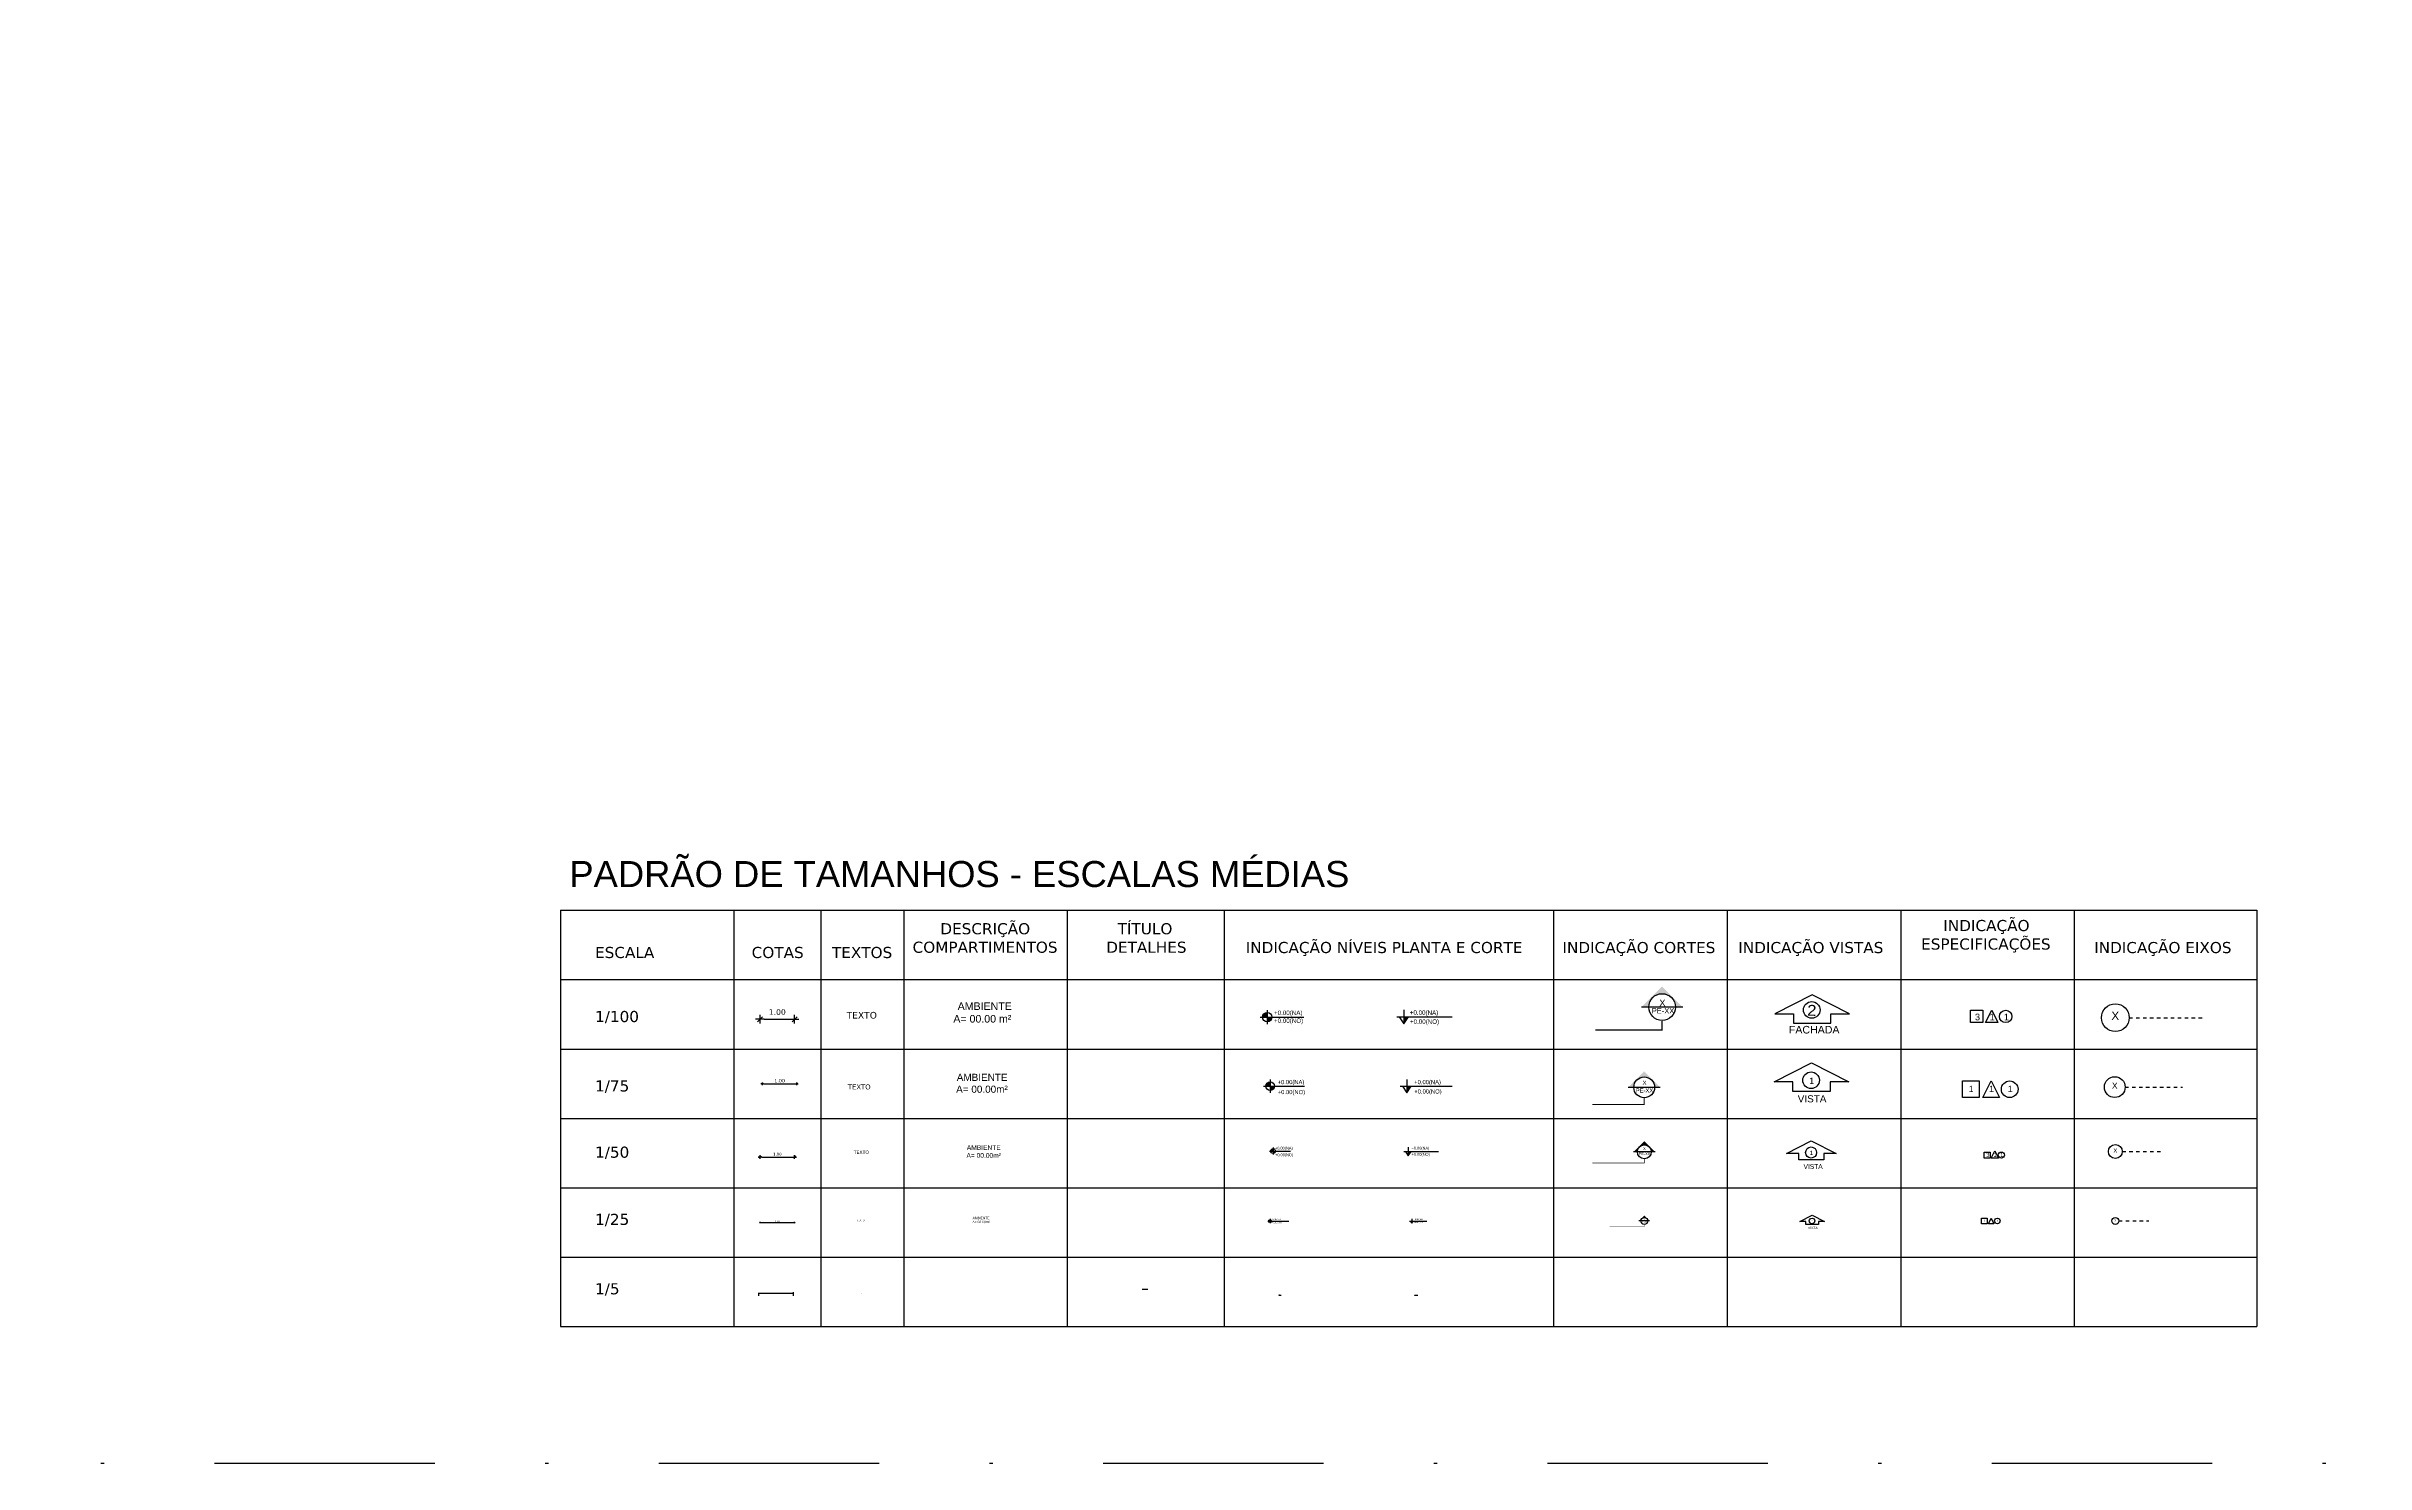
# Model space of a CAD drawing. Extents: x 247 to 523, y 32 to 113.
# Drawn here: x 345.2 to 412, y 31.8 to 72.6 of the extents above; entities that cross this region are included whole.
import ezdxf

# ---------------------------------------------------------------- set-up
doc = ezdxf.new("R2010")
doc.units = 0
doc.header["$LTSCALE"] = 0.005
doc.header["$PDMODE"] = 3
for name, pattern in [('C5', [60, 50, -5, 0, -5]), ('CONTINU', [0]), ('DASHDOT', [25.4, 12.7, -6.35, 0, -6.35])]:
    doc.linetypes.add(name, pattern=pattern)
doc.layers.get('0').update_dxf_attribs({"linetype": 'CONTINUOUS'})
doc.layers.get('Defpoints').update_dxf_attribs({"linetype": 'CONTINUOUS'})
for name, color, linetype in [('ARQ-CTA-1_025', 1, 'CONTINUOUS'), ('ARQ-CTA-1_050', 1, 'CONTINUOUS'), ('ARQ-CTA-1_100', 1, 'CONTINUOUS'), ('ARQ-EXO-1_025', 251, 'C5'), ('ARQ-EXO-1_050', 251, 'C5'), ('ARQ-EXO-1_100', 251, 'C5'), ('ARQ-HTC', 9, 'CONTINUOUS'), ('ARQ-SMB-1_025', 1, 'CONTINUOUS'), ('ARQ-SMB-1_050', 1, 'CONTINUOUS'), ('ARQ-SMB-1_075', 1, 'CONTINUOUS'), ('ARQ-SMB-1_100', 1, 'CONTINUOUS'), ('ARQ-TXT', 2, 'CONTINUOUS'), ('ARQ-TXT-1_025', 2, 'CONTINUOUS'), ('ARQ-TXT-1_050', 2, 'CONTINUOUS'), ('ARQ-TXT-1_075', 2, 'CONTINUOUS'), ('ARQ-TXT-1_100', 2, 'CONTINUOUS')]:
    doc.layers.add(name, color=color, linetype=linetype)
doc.styles.add('A20', font='arial.ttf', dxfattribs={"height": 0.2})
doc.styles.add('A26', font='arial.ttf', dxfattribs={"height": 0.26})
doc.styles.add('ESC-50-A20', font='arial.ttf', dxfattribs={"height": 0.1})
doc.styles.add('FNDE Text Cota 0005', font='verdana.ttf', dxfattribs={"height": 0.008})
doc.styles.add('FNDE Text Cota 0075', font='verdana.ttf', dxfattribs={"height": 0.1})
doc.styles.add('FNDE Texto Cota 0025', font='verdana.ttf', dxfattribs={"height": 0.04})
doc.styles.add('FNDE Texto Cota 0050', font='verdana.ttf', dxfattribs={"height": 0.08})
doc.styles.add('FNDE Texto Cota 0100', font='verdana.ttf', dxfattribs={"height": 0.16})
doc.dimstyles.new('FNDE 1-0005', dxfattribs={"dimtxt": 0.008, "dimasz": 0.006, "dimexe": 0.075, "dimexo": 0.0625, "dimgap": 0.0625, "dimtad": 1, "dimdec": 4, "dimdsep": 46, "dimlunit": 6, "dimtxsty": 'FNDE Text Cota 0005', "dimblk": 'ARCHTICK', "dimcen": 0.0015, "dimclrd": 251, "dimclre": 251, "dimclrt": 1, "dimadec": 0, "dimazin": 0, "dimtfac": 1, "dimtdec": 4, "dimtmove": 0, "dimatfit": 3, "dimldrblk": 'ARCHTICK', "dimfxl": 1, "dimtolj": 1, "dimtzin": 0, "dimarcsym": 0})
doc.dimstyles.new('FNDE 1-0025', dxfattribs={"dimscale": 5, "dimtxt": 0.04, "dimasz": 0.0035, "dimexe": 0.15, "dimexo": 0.15, "dimgap": 0.0025, "dimtad": 1, "dimzin": 1, "dimdsep": 46, "dimtxsty": 'FNDE Texto Cota 0025', "dimblk": 'tic', "dimcen": 0.015, "dimdle": 0.15, "dimse1": 1, "dimse2": 1, "dimclrd": 251, "dimclre": 251, "dimclrt": 256, "dimaunit": 1, "dimadec": 3, "dimazin": 0, "dimtfac": 1, "dimtix": 1, "dimtmove": 2, "dimatfit": 3, "dimfxl": 0.15, "dimtvp": 1, "dimtolj": 1, "dimtzin": 0, "dimarcsym": 0})
doc.dimstyles.new('FNDE 1-0050', dxfattribs={"dimscale": 5, "dimtxt": 0.08, "dimasz": 0.01, "dimexe": 0.15, "dimexo": 0.15, "dimgap": 0.01, "dimtad": 1, "dimzin": 1, "dimdsep": 46, "dimtxsty": 'FNDE Texto Cota 0050', "dimblk": 'tic', "dimcen": 0.015, "dimdle": 0.15, "dimse1": 1, "dimse2": 1, "dimclrd": 251, "dimclre": 251, "dimclrt": 256, "dimaunit": 1, "dimadec": 3, "dimazin": 0, "dimtfac": 1, "dimtix": 1, "dimtmove": 2, "dimatfit": 3, "dimfxl": 0.15, "dimtvp": 1, "dimtolj": 1, "dimtzin": 0, "dimarcsym": 0})
doc.dimstyles.new('FNDE 1-0100', dxfattribs={"dimscale": 2.5, "dimtxt": 0.16, "dimasz": 0.05, "dimexe": 0.15, "dimexo": 0.15, "dimgap": 0.05, "dimtad": 1, "dimzin": 4, "dimdsep": 46, "dimtxsty": 'FNDE Texto Cota 0100', "dimblk": 'tic', "dimcen": 0.15, "dimdle": 0.15, "dimse1": 1, "dimse2": 1, "dimclrd": 251, "dimclre": 251, "dimclrt": 256, "dimaunit": 1, "dimadec": 3, "dimazin": 0, "dimtfac": 1, "dimtix": 1, "dimtmove": 2, "dimatfit": 3, "dimldrblk": 'tic', "dimfxl": 0.15, "dimtvp": 1, "dimtolj": 1, "dimtzin": 0, "dimarcsym": 0})
doc.dimstyles.new('FNDE 1-075', dxfattribs={"dimscale": 2.5, "dimtxt": 0.1, "dimasz": 0.015, "dimexe": 0.15, "dimexo": 0.15, "dimgap": 0.015, "dimtad": 1, "dimzin": 4, "dimdsep": 46, "dimtxsty": 'FNDE Text Cota 0075', "dimblk": 'tic', "dimcen": 0.025, "dimdle": 0.15, "dimse1": 1, "dimse2": 1, "dimclrd": 251, "dimclre": 251, "dimclrt": 256, "dimaunit": 1, "dimadec": 3, "dimazin": 0, "dimtfac": 1, "dimtix": 1, "dimtmove": 2, "dimatfit": 3, "dimldrblk": 'DOTSMALL', "dimfxl": 0.15, "dimtvp": 1, "dimtolj": 1, "dimtzin": 0, "dimarcsym": 0})

# ---------------------------------------------------------------- blocks, each defined once
blk = doc.blocks.new('FNDE-Nível Corte-1_050')
blk.add_hatch(color=251).paths.add_polyline_path([(140.657, -0.187), (140.741, -0.187), (140.657, -0.313)])
at = {"color": 251}
for p, q in [((140.531, -0.187), (141.531, -0.187)), ((140.657, -0.061), (140.657, -0.313))]:
    blk.add_line(p, q, dxfattribs=at)
blk.add_lwpolyline([(140.573, -0.187), (140.657, -0.313), (140.741, -0.187)], dxfattribs=at)
blk = doc.blocks.new('tic')
at = {"color": 251}
for p, q in [((-1, 0), (1, 0)), ((0, -1), (0, 1))]:
    blk.add_line(p, q, dxfattribs=at)
blk.add_line((-0.6, -0.6), (0.6, 0.6))
blk = doc.blocks.new('*D44')
at = {"layer": 'ARQ-CTA-1_025', "color": 251, "lineweight": -2}
blk.add_line((365.732, 38.736), (366.697, 38.736), dxfattribs=at)
at = {"layer": 'Defpoints', "color": 0}
for p in [(366.715, 38.736), (365.715, 37.736), (366.715, 37.736)]:
    blk.add_point(p, dxfattribs=at)
at = {"layer": 'ARQ-CTA-1_025', "color": 251, "lineweight": -2, "xscale": 0.0175, "yscale": 0.0175, "zscale": 0.0175, "rotation": 180}
blk.add_blockref('tic', (365.715, 38.736), dxfattribs=at)
at = {"layer": 'ARQ-CTA-1_025', "color": 251, "lineweight": -2, "xscale": 0.0175, "yscale": 0.0175, "zscale": 0.0175}
blk.add_blockref('tic', (366.715, 38.736), dxfattribs=at)
at = {"layer": 'ARQ-CTA-1_025', "insert": (366.215, 38.769), "char_height": 0.04, "attachment_point": 5, "style": 'FNDE Texto Cota 0025'}
blk.add_mtext('\\A1;1.00', dxfattribs=at)
blk = doc.blocks.new('*D45')
at = {"layer": 'ARQ-CTA-1_100', "color": 251, "lineweight": -2}
blk.add_line((365.84, 44.591), (366.59, 44.591), dxfattribs=at)
at = {"layer": 'Defpoints', "color": 0}
for p in [(366.715, 44.591), (365.715, 43.736), (366.715, 43.736)]:
    blk.add_point(p, dxfattribs=at)
at = {"layer": 'ARQ-CTA-1_100', "color": 251, "lineweight": -2, "xscale": 0.125, "yscale": 0.125, "zscale": 0.125, "rotation": 180}
blk.add_blockref('tic', (365.715, 44.591), dxfattribs=at)
at = {"layer": 'ARQ-CTA-1_100', "color": 251, "lineweight": -2, "xscale": 0.125, "yscale": 0.125, "zscale": 0.125}
blk.add_blockref('tic', (366.715, 44.591), dxfattribs=at)
at = {"layer": 'ARQ-CTA-1_100', "insert": (366.215, 44.799), "char_height": 0.16, "attachment_point": 5, "style": 'FNDE Texto Cota 0100'}
blk.add_mtext('\\A1;1.00', dxfattribs=at)
blk = doc.blocks.new('FNDE-Nível Planta-1_025')
at = {"linetype": 'Continuous', "ltscale": 0.5}
h = blk.add_hatch(color=251, dxfattribs=at)
h.paths.add_polyline_path([(135.657, 3.813), (135.657, 3.855, 0.414214), (135.615, 3.813)])
h.paths.add_polyline_path([(135.657, 3.813), (135.657, 3.771, 0.414214), (135.699, 3.813)])
at = {"color": 251}
for p, q in [((135.594, 3.813), (135.699, 3.813)), ((135.657, 3.876), (135.657, 3.75)), ((135.699, 3.813), (136.199, 3.813))]:
    blk.add_line(p, q, dxfattribs=at)
blk.add_circle((135.657, 3.813), 0.042, dxfattribs=at)
blk = doc.blocks.new('FNDE-Nível Planta-1_050')
at = {"linetype": 'Continuous', "ltscale": 0.5}
h = blk.add_hatch(color=251, dxfattribs=at)
h.paths.add_polyline_path([(135.698, 5.827), (135.698, 5.894, 0.414214), (135.631, 5.827)])
h.paths.add_polyline_path([(135.698, 5.827), (135.698, 5.76, 0.414214), (135.766, 5.827)])
at = {"color": 251}
for p, q in [((135.598, 5.827), (135.766, 5.827)), ((135.698, 5.928), (135.698, 5.726)), ((135.766, 5.827), (136.198, 5.827))]:
    blk.add_line(p, q, dxfattribs=at)
blk.add_circle((135.698, 5.827), 0.0672, dxfattribs=at)
blk = doc.blocks.new('FNDE-Nível Corte-1_100')
blk.add_hatch(color=251).paths.add_polyline_path([(140.657, 1.813), (140.825, 1.813), (140.657, 1.561)])
at = {"color": 251}
for p, q in [((140.405, 1.813), (142.405, 1.813)), ((140.657, 2.065), (140.657, 1.561))]:
    blk.add_line(p, q, dxfattribs=at)
blk.add_lwpolyline([(140.489, 1.813), (140.657, 1.561), (140.825, 1.813)], dxfattribs=at)
blk = doc.blocks.new('FNDE-Nível Corte-1_025')
blk.add_hatch(color=251).paths.add_polyline_path([(140.657, -2.479), (140.699, -2.479), (140.657, -2.542)])
at = {"color": 251}
for p, q in [((140.594, -2.479), (141.094, -2.479)), ((140.657, -2.416), (140.657, -2.542))]:
    blk.add_line(p, q, dxfattribs=at)
blk.add_lwpolyline([(140.615, -2.479), (140.657, -2.542), (140.699, -2.479)], dxfattribs=at)
blk = doc.blocks.new('FNDE-Ind Corte-1_025')
blk.add_hatch(color=251).paths.add_polyline_path([(242.46, -6.253), (242.514, -6.253, -1), (242.714, -6.253), (242.768, -6.253), (242.614, -6.099)])
at = {"color": 251, "linetype": 'Continuous'}
blk.add_line((242.768, -6.253), (242.46, -6.253), dxfattribs=at)
blk.add_circle((242.614, -6.253), 0.1, dxfattribs=at)
blk = doc.blocks.new('FNDE-Ind Corte-1_050')
blk.add_hatch(color=251).paths.add_polyline_path([(242.306, -4.253), (242.414, -4.253, -1), (242.814, -4.253), (242.922, -4.253), (242.614, -3.945)])
at = {"color": 251, "linetype": 'Continuous'}
blk.add_line((242.922, -4.253), (242.306, -4.253), dxfattribs=at)
blk.add_circle((242.614, -4.253), 0.2, dxfattribs=at)
blk = doc.blocks.new('FNDE-Nível Planta-1_100')
at = {"linetype": 'Continuous', "ltscale": 0.5}
h = blk.add_hatch(color=251, dxfattribs=at)
h.paths.add_polyline_path([(135.657, 7.813), (135.657, 7.981, 0.414214), (135.489, 7.813)])
h.paths.add_polyline_path([(135.657, 7.813), (135.657, 7.645, 0.414214), (135.825, 7.813)])
at = {"color": 251}
for p, q in [((135.405, 7.813), (135.825, 7.813)), ((135.657, 8.065), (135.657, 7.561)), ((135.825, 7.813), (136.974, 7.813))]:
    blk.add_line(p, q, dxfattribs=at)
blk.add_circle((135.657, 7.813), 0.168, dxfattribs=at)
blk = doc.blocks.new('FNDE-Ind Corte-1_100')
blk.add_hatch(color=251).paths.add_polyline_path([(241.999, -2.386), (242.214, -2.386, -1), (243.014, -2.386), (243.229, -2.386), (242.614, -1.77)])
at = {"color": 251, "linetype": 'Continuous'}
blk.add_line((243.229, -2.386), (241.999, -2.386), dxfattribs=at)
blk.add_circle((242.614, -2.386), 0.4, dxfattribs=at)
blk = doc.blocks.new('*D46')
at = {"layer": 'ARQ-CTA-1_050', "color": 251, "lineweight": -2}
blk.add_line((365.765, 40.623), (366.665, 40.623), dxfattribs=at)
at = {"layer": 'Defpoints', "color": 0}
for p in [(365.715, 41.167), (366.715, 41.167), (366.715, 40.623)]:
    blk.add_point(p, dxfattribs=at)
at = {"layer": 'ARQ-CTA-1_050', "color": 251, "lineweight": -2, "xscale": 0.05, "yscale": 0.05, "zscale": 0.05, "rotation": 180}
blk.add_blockref('tic', (365.715, 40.623), dxfattribs=at)
at = {"layer": 'ARQ-CTA-1_050', "color": 251, "lineweight": -2, "xscale": 0.05, "yscale": 0.05, "zscale": 0.05}
blk.add_blockref('tic', (366.715, 40.623), dxfattribs=at)
at = {"layer": 'ARQ-CTA-1_050', "insert": (366.215, 40.706), "char_height": 0.08, "attachment_point": 5, "style": 'FNDE Texto Cota 0050'}
blk.add_mtext('\\A1;1.00', dxfattribs=at)
blk = doc.blocks.new('*D47')
at = {"layer": 'ARQ-HTC', "color": 251, "linetype": 'Continuous', "lineweight": -2}
blk.add_line((365.819, 42.733), (366.744, 42.733), dxfattribs=at)
at = {"layer": 'Defpoints', "color": 0, "linetype": 'Continuous'}
for p in [(365.782, 42.858), (366.782, 42.858), (366.782, 42.733)]:
    blk.add_point(p, dxfattribs=at)
at = {"layer": 'ARQ-HTC', "color": 251, "linetype": 'Continuous', "lineweight": -2, "xscale": 0.0375, "yscale": 0.0375, "zscale": 0.0375, "rotation": 180}
blk.add_blockref('tic', (365.782, 42.733), dxfattribs=at)
at = {"layer": 'ARQ-HTC', "color": 251, "linetype": 'Continuous', "lineweight": -2, "xscale": 0.0375, "yscale": 0.0375, "zscale": 0.0375}
blk.add_blockref('tic', (366.782, 42.733), dxfattribs=at)
at = {"layer": 'ARQ-HTC', "linetype": 'Continuous', "insert": (366.282, 42.823), "char_height": 0.1, "attachment_point": 5, "style": 'FNDE Text Cota 0075'}
blk.add_mtext('\\A1;1.00', dxfattribs=at)
blk = doc.blocks.new('_DotSmall')
at = {"color": 0, "linetype": 'ByBlock', "const_width": 0.5}
blk.add_lwpolyline([(-0.0625, 0, 1), (0.0625, 0, 1)], format="xyb", close=True, dxfattribs=at)
blk = doc.blocks.new('_ARCHTICK')
at = {"color": 0, "linetype": 'ByBlock', "const_width": 0.15}
blk.add_lwpolyline([(-0.5, -0.5), (0.5, 0.5)], dxfattribs=at)
blk = doc.blocks.new('*D48')
at = {"layer": 'ARQ-HTC', "color": 251, "linetype": 'Continuous', "lineweight": -2}
for p, q in [((365.669, 36.715), (365.669, 36.625)), ((365.669, 36.7), (366.669, 36.7)), ((366.669, 36.732), (366.669, 36.625))]:
    blk.add_line(p, q, dxfattribs=at)
at = {"layer": 'Defpoints', "color": 0, "linetype": 'Continuous'}
for p in [(365.669, 36.777), (366.669, 36.795), (366.669, 36.7)]:
    blk.add_point(p, dxfattribs=at)
at = {"layer": 'ARQ-HTC', "color": 251, "linetype": 'Continuous', "lineweight": -2, "xscale": 0.006, "yscale": 0.006, "zscale": 0.006, "rotation": 180}
blk.add_blockref('_ARCHTICK', (365.669, 36.7), dxfattribs=at)
at = {"layer": 'ARQ-HTC', "color": 251, "linetype": 'Continuous', "lineweight": -2, "xscale": 0.006, "yscale": 0.006, "zscale": 0.006}
blk.add_blockref('_ARCHTICK', (366.669, 36.7), dxfattribs=at)
at = {"layer": 'ARQ-HTC', "color": 1, "linetype": 'Continuous', "insert": (366.169, 36.766), "char_height": 0.008, "attachment_point": 5, "style": 'FNDE Text Cota 0005'}
blk.add_mtext('\\A1;1', dxfattribs=at)

msp = doc.modelspace()

# ---------------------------------------------------------------- linework, layer by layer
at = {"color": 251}
for p, q in [((359.9648, 47.7358), (359.9648, 35.7358)), ((359.9648, 47.7358), (408.83788, 47.7358)), ((364.9648, 47.7358), (364.9648, 35.7358)), ((367.4648, 47.7358), (367.4648, 35.7358)), ((369.85533, 47.7358), (369.85533, 35.7358)), ((374.57003, 47.7358), (374.57003, 35.7358)), ((379.08626, 47.7358), (379.08626, 35.7358)), ((388.57977, 47.7358), (388.57977, 35.7358)), ((393.57977, 47.7358), (393.57977, 35.7358)), ((398.57977, 47.7358), (398.57977, 35.7358)), ((403.57977, 47.7358), (403.57977, 35.7358)), ((408.83788, 47.7358), (408.83788, 35.7358)), ((359.9648, 45.7358), (408.83788, 45.7358)), ((359.9648, 45.7358), (408.83788, 45.7358)), ((398.57977, 45.78316), (398.57977, 35.7358)), ((359.9648, 43.7358), (408.83788, 43.7358)), ((359.9648, 41.7358), (408.83788, 41.7358)), ((359.9648, 39.7358), (408.83788, 39.7358)), ((359.9648, 37.7358), (408.83788, 37.7358)), ((359.9648, 35.7358), (408.83788, 35.7358))]:
    msp.add_line(p, q, dxfattribs=at)
at = {"linetype": 'DASHDOT', "ltscale": 100}
msp.add_lwpolyline([(247.20363, 113.45829), (522.75009, 113.45829), (522.75009, 31.78951), (247.20363, 31.78951)], close=True, dxfattribs=at)
at = {"layer": 'ARQ-EXO-1_025', "ltscale": 0.05}
msp.add_line((404.86128, 38.78316), (405.73012, 38.78316), dxfattribs=at)
at = {"layer": 'ARQ-EXO-1_025', "linetype": 'CONTINU'}
msp.add_circle((404.76128, 38.78316), 0.1, dxfattribs=at)
at = {"layer": 'ARQ-EXO-1_050', "ltscale": 0.1}
msp.add_line((404.96128, 40.78316), (406.05968, 40.78316), dxfattribs=at)
at = {"layer": 'ARQ-EXO-1_050', "linetype": 'CONTINU'}
msp.add_circle((404.76128, 40.78316), 0.2, dxfattribs=at)
at = {"layer": 'ARQ-EXO-1_100', "ltscale": 0.2}
for p, q in [((405.15943, 44.63852), (407.35622, 44.63852)), ((405.04403, 42.63852), (406.69162, 42.63852))]:
    msp.add_line(p, q, dxfattribs=at)
at = {"layer": 'ARQ-EXO-1_100', "linetype": 'CONTINU'}
for centre, radius in [((404.75943, 44.63852), 0.4), ((404.74403, 42.63852), 0.3)]:
    msp.add_circle(centre, radius, dxfattribs=at)
at = {"layer": 'ARQ-HTC', "color": 5, "linetype": 'Continuous'}
msp.add_line((376.72841, 36.81387), (376.88473, 36.81387), dxfattribs=at)
at = {"layer": 'ARQ-SMB-1_025'}
msp.add_lwpolyline([(400.90979, 38.86316), (401.06979, 38.86316), (401.06979, 38.70316), (400.90979, 38.70316)], close=True, dxfattribs=at)
msp.add_lwpolyline([(401.10279, 38.70316), (401.18279, 38.86316), (401.26279, 38.70316), (401.10279, 38.70316)], dxfattribs=at)
at = {"layer": 'ARQ-SMB-1_025', "color": 251, "linetype": 'DASHDOT', "ltscale": 0.15}
msp.add_lwpolyline([(391.18963, 38.68316, 0.01, 0.01, 0), (391.18963, 38.61545, 0.01, 0.01, 0), (390.18963, 38.61545, 0, 0, 0)], format="xyseb", dxfattribs=at)
at = {"layer": 'ARQ-SMB-1_025'}
msp.add_circle((401.36202, 38.78316), 0.08, dxfattribs=at)
at = {"layer": 'ARQ-SMB-1_050', "color": 251, "linetype": 'DASHDOT', "ltscale": 0.3}
msp.add_lwpolyline([(391.18963, 40.58316, 0.02, 0.02, 0), (391.18963, 40.44774, 0.02, 0.02, 0), (389.68963, 40.44774, 0, 0, 0)], format="xyseb", dxfattribs=at)
at = {"layer": 'ARQ-SMB-1_100', "elevation": -2.8345}
msp.add_lwpolyline([(396.56592, 44.75247), (397.10484, 44.75247), (396.027, 45.3011), (394.94916, 44.75247), (395.48808, 44.75247), (395.48808, 44.47815), (396.56592, 44.47815), (396.56592, 44.75247)], dxfattribs=at)
at = {"layer": 'ARQ-SMB-1_100'}
for points in [[(400.58984, 44.85316), (400.94824, 44.85316), (400.94824, 44.49476), (400.58984, 44.49476)], [(400.36032, 42.81588), (400.84032, 42.81588), (400.84032, 42.33588), (400.36032, 42.33588)], [(400.98072, 40.76778), (401.15672, 40.76778), (401.15672, 40.59178), (400.98072, 40.59178)]]:
    msp.add_lwpolyline(points, close=True, dxfattribs=at)
for points in [[(401.02217, 44.49476), (401.20137, 44.85316), (401.38057, 44.49476), (401.02217, 44.49476)], [(395.46728, 42.78878), (394.92836, 42.78878), (396.0062, 43.33741), (397.08405, 42.78878), (396.54512, 42.78878), (396.54512, 42.51446), (395.46728, 42.51446), (395.46728, 42.78878)], [(400.93932, 42.33588), (401.17932, 42.81588), (401.41932, 42.33588), (400.93932, 42.33588)], [(395.64392, 40.72254), (395.28464, 40.72254), (396.0032, 41.0883), (396.72177, 40.72254), (396.36248, 40.72254), (396.36248, 40.53966), (395.64392, 40.53966), (395.64392, 40.72254)], [(401.29012, 40.80078), (401.39462, 40.59178), (401.18562, 40.59178), (401.29012, 40.80078)], [(395.84771, 38.76734), (395.66807, 38.76734), (396.02735, 38.95022), (396.38663, 38.76734), (396.20699, 38.76734), (396.20699, 38.6759), (395.84771, 38.6759), (395.84771, 38.76734)]]:
    msp.add_lwpolyline(points, dxfattribs=at)
at = {"layer": 'ARQ-SMB-1_100', "color": 251, "linetype": 'DASHDOT', "ltscale": 0.1}
msp.add_lwpolyline([(391.70468, 44.54046, 0.0385, 0.0385, 0), (391.70468, 44.27977, 0.0385, 0.0385, 0), (389.77961, 44.27977, 0, 0, 0)], format="xyseb", dxfattribs=at)
at = {"layer": 'ARQ-SMB-1_100', "color": 251, "linetype": 'DASHDOT', "ltscale": 0.6}
msp.add_lwpolyline([(391.18963, 42.33852, 0.03, 0.03, 0), (391.18963, 42.1354, 0.03, 0.03, 0), (389.68963, 42.1354, 0, 0, 0)], format="xyseb", dxfattribs=at)
at = {"layer": 'ARQ-SMB-1_100', "color": 2}
for centre, radius in [((396.01497, 44.8611), 0.23872), ((395.99646, 42.8348), 0.23872), ((395.99671, 40.75322), 0.15915), ((396.0241, 38.78268), 0.07957)]:
    msp.add_circle(centre, radius, dxfattribs=at)
at = {"layer": 'ARQ-SMB-1_100'}
for centre, radius in [((401.60284, 44.67396), 0.1792), ((401.71701, 42.57588), 0.24), ((401.47817, 40.67978), 0.088)]:
    msp.add_circle(centre, radius, dxfattribs=at)

# ---------------------------------------------------------------- block references
at = {"layer": 'ARQ-SMB-1_025'}
for name, p in [('FNDE-Nível Planta-1_025', (244.75395, 34.96456)), ('FNDE-Nível Corte-1_025', (243.83276, 41.257)), ('FNDE-Ind Corte-1_025', (148.57731, 45.03467))]:
    msp.add_blockref(name, p, dxfattribs=at)
at = {"layer": 'ARQ-SMB-1_050'}
for name, p in [('FNDE-Nível Planta-1_050', (244.80021, 34.96733)), ('FNDE-Nível Corte-1_050', (243.73485, 40.96733)), ('FNDE-Ind Corte-1_050', (148.57883, 45.02646))]:
    msp.add_blockref(name, p, dxfattribs=at)
at = {"layer": 'ARQ-SMB-1_050', "xscale": 0.1, "yscale": 0.1, "zscale": 0.1}
for name, p in [('FNDE-Nível Planta-1_050', (367.1073, 36.06266)), ('FNDE-Nível Corte-1_050', (370.51655, 36.66266))]:
    msp.add_blockref(name, p, dxfattribs=at)
at = {"layer": 'ARQ-SMB-1_100'}
for name, p, xscale, yscale, zscale in [('FNDE-Ind Corte-1_100', (158.18043, 47.24086), 0.9625343025600117, 0.9625343025600117, 0.9625343025600117), ('FNDE-Nível Planta-1_100', (271.8033, 38.40535), 0.8, 0.8, 0.8), ('FNDE-Nível Corte-1_100', (271.7346, 43.21388), 0.8, 0.8, 0.8), ('FNDE-Nível Planta-1_100', (278.6702, 36.80421), 0.75, 0.75, 0.75), ('FNDE-Nível Corte-1_100', (278.85484, 41.30421), 0.75, 0.75, 0.75), ('FNDE-Ind Corte-1_100', (209.22849, 44.42048), 0.75, 0.75, 0.75)]:
    msp.add_blockref(name, p, dxfattribs=dict(at, xscale=xscale, yscale=yscale, zscale=zscale))

# ---------------------------------------------------------------- texts
at = {"layer": 'ARQ-SMB-1_025', "style": 'ESC-50-A20'}
for tag, p, s in [('+0.00(NA)', (380.47351, 38.81125), 'NA'), ('+0.00(NO)', (380.47433, 38.71536), 'NO'), ('+0.00(NA)', (384.55232, 38.81112), 'NA'), ('+0.00(NO)', (384.55314, 38.72111), 'NO')]:
    msp.add_attdef(tag, p, s, height=0.04, dxfattribs=at)
at = {"layer": 'ARQ-SMB-1_050', "style": 'ESC-50-A20'}
for tag, p, s, height in [('+0.00(NA)', (380.55136, 40.83935), 'NA', 0.08), ('+0.00(NA)', (384.48601, 40.83907), 'NA', 0.08), ('+0.00(NO)', (380.553, 40.64756), 'NO', 0.08), ('+0.00(NO)', (384.48765, 40.65907), 'NO', 0.08), ('+0.00(NA)', (380.68242, 36.64987), 'NA', 0.008), ('+0.00(NO)', (380.68258, 36.63069), 'NO', 0.008), ('+0.00(NA)', (384.59166, 36.64984), 'NA', 0.008), ('+0.00(NO)', (384.59183, 36.63184), 'NO', 0.008)]:
    msp.add_attdef(tag, p, s, height=height, dxfattribs=at)
at = {"layer": 'ARQ-SMB-1_075', "style": 'ESC-50-A20'}
for tag, p, s in [('+0.00(NA)', (380.62921, 42.72281), 'NA'), ('+0.00(NA)', (384.56386, 42.72239), 'NA'), ('+0.00(NO)', (380.63167, 42.43512), 'NO'), ('+0.00(NO)', (384.56632, 42.45238), 'NO')]:
    msp.add_attdef(tag, p, s, height=0.12, dxfattribs=at)
at = {"layer": 'ARQ-SMB-1_100', "color": 2, "style": 'A26', "text_generation_flag": 6, "width": 1.1}
msp.add_text('2', height=0.312, rotation=177.9157214, dxfattribs=at).set_placement((395.87974, 44.69876))
at = {"layer": 'ARQ-SMB-1_100', "style": 'ESC-50-A20'}
for tag, p, s in [('+0.00(NA)', (380.52521, 44.71562), 'NA'), ('+0.00(NA)', (384.43644, 44.7201), 'NA'), ('+0.00(NO)', (380.52521, 44.48815), 'NA'), ('+0.00(NO)', (384.44114, 44.46088), 'NO')]:
    msp.add_attdef(tag, p, s, height=0.128, dxfattribs=at)
at = {"layer": 'ARQ-TXT', "attachment_point": 1, "style": 'ESC-50-A20'}
for s, width, gutter_width, insert, char_height in [('PADRÃO DE TAMANHOS - ESCALAS MÉDIAS', 23.1060547, 12.5, (360.22461, 49.15232), 0.75), ('\\pi1.0553;{\\fVerdana|b0|i0|c0|p34;DESCRIÇÃO \\P\\pi0.25715;COMPARTIMENTOS}', 4.7146989, 0.5, (369.85533, 47.36174), 0.32), ('\\pi1.4497;{\\fVerdana|b0|i0|c0|p34;TÍTULO\\P\\pi1.1201;DETALHES}', 4.5162328, 0.5, (374.57003, 47.36174), 0.32), ('\\pi1.2261;{\\fVerdana|b0|i0|c0|p34;INDICAÇÃO \\P\\pi0.58677;ESPECIFICAÇÕES}', 5, 0.5, (398.57977, 47.45327), 0.32), ('\\pi0.6234;{\\fVerdana|b0|i0|c0|p34;INDICAÇÃO NÍVEIS PLANTA E CORTE}', 9.4935062, 0.5, (379.08626, 46.82048), 0.32), ('{\\fVerdana|b0|i0|c0|p34;INDICAÇÃO CORTES}', 16.9472698, 0.5, (388.83372, 46.81879), 0.32), ('\\pi0.31921;{\\fVerdana|b0|i0|c0|p34;INDICAÇÃO VISTAS}', 5, 0.5, (393.57977, 46.81879), 0.32), ('\\pi0.57205;{\\fVerdana|b0|i0|c0|p34;INDICAÇÃO EIXOS}', 5.2581132, 0.5, (403.57977, 46.81879), 0.32), ('{\\fVerdana|b0|i0|c0|p34;ESCALA}', 4, 0.5, (360.9648, 46.67707), 0.32), ('\\pi0.51168;{\\fVerdana|b0|i0|c0|p34;COTAS}', 2.5, 0.5, (364.9648, 46.67707), 0.32), ('\\pi0.32317;{\\fVerdana|b0|i0|c0|p34;TEXTOS}', 2.3905349, 0.5, (367.4648, 46.67707), 0.32), ('{\\fVerdana|b0|i0|c0|p34;1/100}', 8.5281775, 0.5, (360.9648, 44.83196), 0.32), ('{\\fVerdana|b0|i0|c0|p34;1/75}', 8.5281775, 0.5, (360.9648, 42.83196), 0.32), ('{\\fVerdana|b0|i0|c0|p34;1/50}', 8.5281775, 0.5, (360.9648, 40.92361), 0.32), ('{\\fVerdana|b0|i0|c0|p34;1/25}', 8.5281775, 0.5, (360.9648, 38.98783), 0.32), ('{\\fVerdana|b0|i0|c0|p34;1/5}', 8.5281775, 0.5, (360.9648, 36.98783), 0.32)]:
    msp.add_mtext_dynamic_manual_height_columns(s, width=width, gutter_width=gutter_width, heights=[0], dxfattribs=dict(at, insert=insert, char_height=char_height))
at = {"layer": 'ARQ-TXT-1_025', "attachment_point": 1}
for s, insert, char_height, width, style in [('PE-XX', (391.1095, 38.77045), 0.04, 2.1320444, 'ESC-50-A20'), ('X', (391.17388, 38.84429), 0.04, 2.1320444, 'ESC-50-A20'), ('1', (400.97523, 38.81704), 0.06, 0.0431259, 'A20'), ('1', (401.1646, 38.81704), 0.06, 0.0431259, 'A20'), ('1', (401.34416, 38.81704), 0.06, 0.0431259, 'A20'), ('X', (404.73319, 38.82664), 0.06, 0.0431259, 'A20')]:
    msp.add_mtext(s, dxfattribs=dict(at, insert=insert, char_height=char_height, width=width, style=style))
at = {"layer": 'ARQ-TXT-1_025', "color": 3, "insert": (376.65053, 36.79698), "char_height": 0.012, "width": 0.2327249, "attachment_point": 7, "style": 'ESC-50-A20'}
msp.add_mtext('\\pi0.079352;DETALHE 2 - VISTA\\P\\pi0.1406;{\\C256;ESCALA 1/5}', dxfattribs=at)
at = {"layer": 'ARQ-TXT-1_050', "style": 'ESC-50-A20'}
msp.add_text('FACHADA', height=0.218453, dxfattribs=at).set_placement((395.3563, 44.18289, -2.8345))
at = {"layer": 'ARQ-TXT-1_050', "attachment_point": 1, "style": 'ESC-50-A20'}
for s, width, insert, char_height in [('\\pi1.0649;AMBIENTE     \\P\\pi0.94075;A= 00.00 m²', 3.2785136, (370.34602, 45.07946), 0.2184533), ('\\pi0.47118;AMBIENTE       \\P\\pi0.45365;A= 00.00m²', 2.3895171, (370.91395, 43.02108), 0.2048), ('\\pi0.78181;VISTA     ', 2.3895171, (394.82978, 42.40345), 0.2048), ('\\pi0.71237;AMBIENTE       \\P\\pi0.70069;A= 00.00m²', 2.3895171, (370.9638, 40.96487), 0.1365333), ('\\pi0.91946;VISTA     ', 2.3895171, (394.85983, 40.41831), 0.1365333), ('\\pi0.95357;AMBIENTE       \\P\\pi0.94772;A= 00.00m²', 2.3895171, (370.88951, 38.90034), 0.0682667), ('\\pi1.0571;VISTA     ', 2.3895171, (394.85211, 38.61861), 0.0682667)]:
    msp.add_mtext_dynamic_manual_height_columns(s, width=width, gutter_width=1, heights=[0], dxfattribs=dict(at, insert=insert, char_height=char_height))
at = {"layer": 'ARQ-TXT-1_050', "attachment_point": 1}
for s, insert, char_height, width, style in [('1', (395.94335, 42.91089), 0.18, 0.1293778, 'A20'), ('PE-XX', (391.02936, 40.75773), 0.08, 4.2640888, 'ESC-50-A20'), ('X', (391.15813, 40.90543), 0.08, 4.2640888, 'ESC-50-A20'), ('1', (395.9613, 40.80395), 0.12, 0.0862519, 'A20'), ('X', (404.7051, 40.87012), 0.12, 0.0862519, 'A20'), ('3', (401.04153, 40.74546), 0.12, 0.0862519, 'A20'), ('1', (401.25716, 40.74546), 0.12, 0.0862519, 'A20'), ('1', (401.44305, 40.74546), 0.12, 0.0862519, 'A20'), ('1', (396.0064, 38.80804), 0.06, 0.0431259, 'A20')]:
    msp.add_mtext(s, dxfattribs=dict(at, insert=insert, char_height=char_height, width=width, style=style))
at = {"layer": 'ARQ-TXT-1_075', "attachment_point": 1, "style": 'ESC-50-A20'}
for width, insert, char_height in [(1.6460721, (368.20926, 44.8048), 0.192), (1.6080575, (368.24728, 42.71476), 0.144), (1.4381274, (368.41721, 40.81018), 0.096), (1.3473844, (368.50795, 38.82197), 0.048), (1.2333642, (368.62197, 36.69802), 0.0096)]:
    msp.add_mtext_dynamic_manual_height_columns('{\\fVerdana|b0|i0|c0|p34;TEXTO}', width=width, gutter_width=0.5, heights=[0], dxfattribs=dict(at, insert=insert, char_height=char_height))
at = {"layer": 'ARQ-TXT-1_100', "attachment_point": 1}
for s, insert, char_height, width, style in [('PE-XX', (391.40856, 44.91335), 0.154005, 6.5669307, 'ESC-50-A20'), ('X', (391.62327, 45.16057), 0.19251, 8.2086634, 'ESC-50-A20'), ('X', (404.64706, 44.81244), 0.24, 0.1725037, 'A20'), ('3', (400.71529, 44.75439), 0.192, 0.138003, 'A20'), ('1', (401.13727, 44.75439), 0.192, 0.138003, 'A20'), ('1', (401.54859, 44.75439), 0.192, 0.138003, 'A20'), ('X', (391.14238, 42.82192), 0.12, 6.3961332, 'ESC-50-A20'), ('X', (404.65975, 42.76896), 0.18, 0.1293778, 'A20'), ('PE-XX', (390.94615, 42.60038), 0.12, 6.3961332, 'ESC-50-A20'), ('1', (400.53745, 42.67753), 0.18, 0.1293778, 'A20'), ('1', (401.12476, 42.67753), 0.18, 0.1293778, 'A20'), ('1', (401.66343, 42.67753), 0.18, 0.1293778, 'A20')]:
    msp.add_mtext(s, dxfattribs=dict(at, insert=insert, char_height=char_height, width=width, style=style))

# ---------------------------------------------------------------- dimensions: what is measured, and where the dimension line sits
at = {"layer": 'ARQ-CTA-1_025'}
dim = msp.add_linear_dim(base=(366.7148, 38.7358), p1=(365.7148, 37.7358), p2=(366.7148, 37.7358), dimstyle='FNDE 1-0025', dxfattribs=at)
dim.commit()
dim.dimension.update_dxf_attribs({"geometry": '*D44', "text_midpoint": (366.2148, 38.76912)})
at = {"layer": 'ARQ-CTA-1_050'}
dim = msp.add_linear_dim(base=(366.7148, 40.62266), p1=(365.7148, 41.16725), p2=(366.7148, 41.16725), dimstyle='FNDE 1-0050', override={"dimtad": 0}, dxfattribs=at)
dim.commit()
dim.dimension.update_dxf_attribs({"geometry": '*D46', "text_midpoint": (366.2148, 40.70594)})
at = {"layer": 'ARQ-CTA-1_100'}
dim = msp.add_linear_dim(base=(366.7148, 44.59116), p1=(365.7148, 43.7358), p2=(366.7148, 43.7358), dimstyle='FNDE 1-0100', dxfattribs=at)
dim.commit()
dim.dimension.update_dxf_attribs({"geometry": '*D45', "text_midpoint": (366.2148, 44.79944)})
at = {"layer": 'ARQ-HTC', "linetype": 'Continuous'}
for base, p1, p2, dimstyle, picture, middle in [((366.78174, 42.73316), (365.78174, 42.85752), (366.78174, 42.85752), 'FNDE 1-075', '*D47', (366.28174, 42.82271)), ((366.66905, 36.69955), (365.66905, 36.77707), (366.66905, 36.79496), 'FNDE 1-0005', '*D48', (366.16905, 36.76606))]:
    dim = msp.add_linear_dim(base=base, p1=p1, p2=p2, dimstyle=dimstyle, dxfattribs=at)
    dim.commit()
    dim.dimension.update_dxf_attribs({"geometry": picture, "text_midpoint": middle})

doc.saveas('drawing.dxf')
